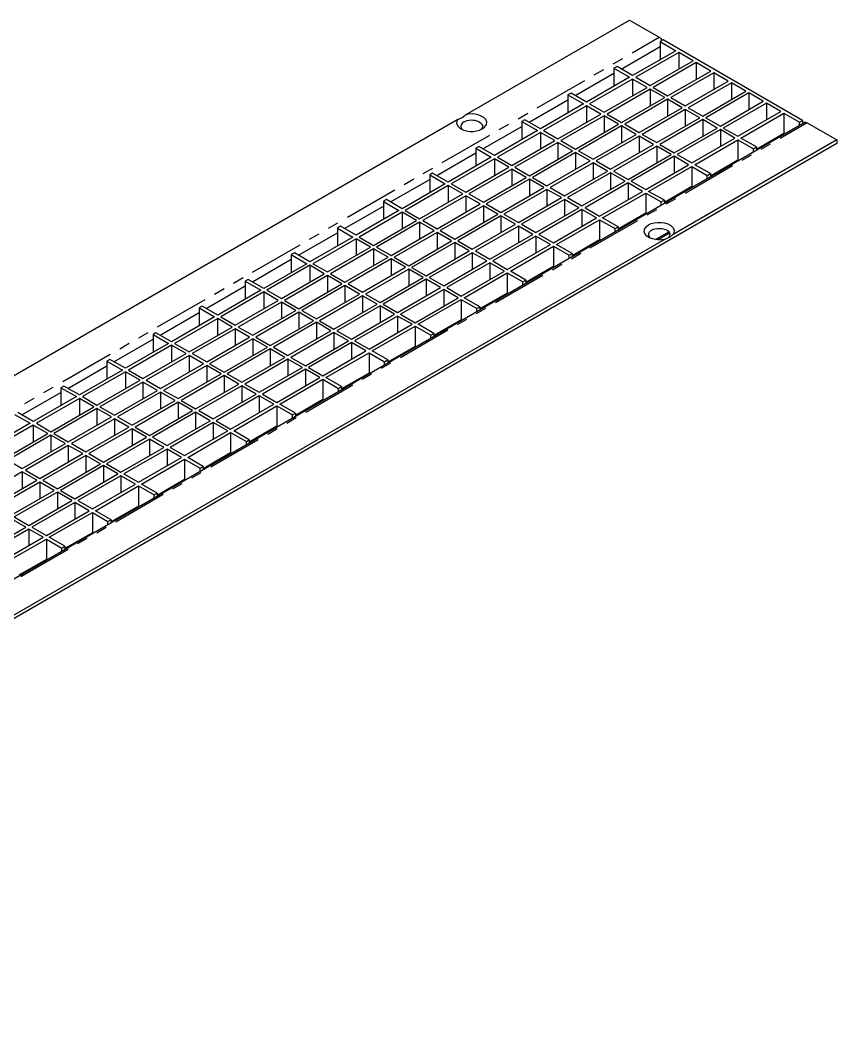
# Model space of a CAD drawing. Header units: millimetres. Extents: x 29006 to 29645, y 5570 to 5801.
# Drawn here: x 29612.53 to 29645.17, y 5585.99 to 5626.09 of the extents above; entities that cross this region are included whole.
import ezdxf

# ---------------------------------------------------------------- set-up
doc = ezdxf.new("R2010")
doc.units = ezdxf.units.MM

msp = doc.modelspace()

# ---------------------------------------------------------------- linework, layer by layer
at = {"color": 0}
for points in [[(29630.606, 5622.342), (29630.468, 5622.335), (29630.336, 5622.313), (29636.881, 5626.092), (29638.07, 5625.406), (29638.107, 5625.377), (29638.136, 5625.355), (29638.165, 5625.319), (29638.187, 5625.282), (29638.187, 5625.275)], [(29630.782, 5614.455), (29630.782, 5614.572), (29630.906, 5614.638), (29630.278, 5614.995), (29632, 5615.995), (29632.62, 5615.63), (29632.744, 5615.703), (29632.124, 5616.06), (29633.846, 5617.053), (29634.466, 5616.695), (29634.59, 5616.768), (29633.963, 5617.126), (29635.684, 5618.118), (29636.305, 5617.76), (29636.429, 5617.826), (29635.808, 5618.191), (29637.53, 5619.183), (29638.15, 5618.825), (29638.274, 5618.891), (29637.647, 5619.249), (29639.369, 5620.248), (29639.989, 5619.883), (29640.113, 5619.956), (29639.493, 5620.314), (29641.215, 5621.306), (29641.835, 5620.949), (29641.952, 5621.022), (29641.331, 5621.379), (29643.053, 5622.371), (29643.673, 5622.014), (29643.798, 5622.079), (29638.231, 5625.297), (29638.107, 5625.231), (29638.727, 5624.867), (29637.005, 5623.874), (29636.385, 5624.232), (29636.261, 5624.166), (29636.888, 5623.809), (29635.166, 5622.809), (29634.546, 5623.174), (29634.422, 5623.101), (29635.042, 5622.743), (29633.321, 5621.751), (29632.7, 5622.109), (29632.584, 5622.036), (29633.204, 5621.678), (29631.482, 5620.686), (29630.862, 5621.043), (29630.738, 5620.978), (29631.358, 5620.613), (29629.636, 5619.621), (29629.016, 5619.978), (29628.899, 5619.913), (29629.519, 5619.555), (29627.797, 5618.556), (29627.177, 5618.92), (29627.053, 5618.847), (29627.673, 5618.49), (29625.959, 5617.498), (29625.331, 5617.855), (29625.215, 5617.782), (29625.835, 5617.425), (29624.113, 5616.432), (29623.493, 5616.79), (29623.369, 5616.724), (29623.989, 5616.359), (29622.274, 5615.367), (29621.647, 5615.725), (29621.53, 5615.659), (29622.15, 5615.302), (29620.429, 5614.302), (29619.808, 5614.667), (29619.684, 5614.594), (29620.305, 5614.236), (29618.59, 5613.244), (29617.963, 5613.602), (29617.846, 5613.529), (29618.466, 5613.171), (29616.744, 5612.179), (29616.124, 5612.536), (29616, 5612.471), (29616.62, 5612.106), (29614.906, 5611.114), (29614.285, 5611.471), (29614.161, 5611.405), (29614.782, 5611.048), (29613.06, 5610.048), (29612.44, 5610.413)], [(29636.99, 5624.779), (29638.07, 5625.406)], [(29636.553, 5624.137), (29638.107, 5625.041)], [(29638.107, 5625.231), (29638.107, 5624.509)], [(29636.231, 5624.341), (29636.611, 5624.56)], [(29638.851, 5624.801), (29638.851, 5624.13)], [(29635.473, 5623.903), (29635.852, 5624.122)], [(29636.261, 5624.166), (29636.261, 5623.444)], [(29639.551, 5624.392), (29639.551, 5623.728)], [(29633.196, 5622.59), (29635.093, 5623.684)], [(29634.707, 5623.079), (29636.261, 5623.976)], [(29637.005, 5623.736), (29637.005, 5623.064)], [(29640.252, 5623.991), (29640.252, 5623.32)], [(29637.705, 5623.327), (29637.705, 5622.663)], [(29640.952, 5623.582), (29640.952, 5622.918)], [(29632.868, 5622.014), (29634.422, 5622.911)], [(29634.422, 5623.101), (29634.422, 5622.386)], [(29638.406, 5622.926), (29638.406, 5622.255)], [(29641.653, 5623.181), (29641.653, 5622.51)], [(29635.166, 5622.67), (29635.166, 5622.006)], [(29639.106, 5622.525), (29639.106, 5621.853)], [(29642.353, 5622.773), (29642.353, 5622.109)], [(29583.081, 5594.902), (29582.942, 5594.895), (29582.811, 5594.873), (29630.023, 5622.131), (29629.979, 5622.05), (29629.972, 5621.97)], [(29630.023, 5622.131), (29630.045, 5622.131), (29630.198, 5622.196), (29630.322, 5622.291), (29630.336, 5622.313)], [(29632.438, 5622.152), (29632.817, 5622.371)], [(29635.867, 5622.269), (29635.867, 5621.598)], [(29639.814, 5622.116), (29639.814, 5621.452)], [(29643.053, 5622.371), (29643.053, 5621.561), (29641.952, 5620.927)], [(29643.798, 5622.079), (29643.798, 5621.97)], [(29582.927, 5586.825), (29643.863, 5622.006), (29643.885, 5622.014), (29643.914, 5622.014), (29643.951, 5622.006), (29643.98, 5621.992), (29645.169, 5621.306), (29638.625, 5617.527), (29638.661, 5617.607), (29638.676, 5617.687)], [(29630.271, 5622.028), (29630.198, 5621.97), (29630.154, 5621.912), (29630.147, 5621.846), (29630.161, 5621.773), (29630.212, 5621.715), (29630.22, 5621.707)], [(29630.891, 5621.693), (29631, 5621.744), (29631.088, 5621.81)], [(29631.022, 5620.948), (29632.584, 5621.846)], [(29631.679, 5621.714), (29632.058, 5621.933)], [(29632.584, 5622.036), (29632.584, 5621.321)], [(29636.567, 5621.861), (29636.567, 5621.197)], [(29640.514, 5621.715), (29640.514, 5621.043)], [(29642.9, 5621.372), (29643.98, 5621.999)], [(29643.673, 5621.897), (29643.673, 5622.014)], [(29645.169, 5621.306), (29645.169, 5621.167), (29584.233, 5585.986), (29584.233, 5586.132)], [(29629.402, 5620.401), (29631.299, 5621.496)], [(29633.321, 5621.605), (29633.321, 5620.941)], [(29637.268, 5621.459), (29637.268, 5620.788)], [(29641.215, 5621.306), (29641.215, 5620.496), (29640.113, 5619.861)], [(29642.659, 5621.335), (29642.681, 5621.321)], [(29630.738, 5620.978), (29630.738, 5620.255)], [(29634.021, 5621.204), (29634.021, 5620.533)], [(29637.968, 5621.051), (29637.968, 5620.387)], [(29641.835, 5620.832), (29641.835, 5620.949)], [(29641.952, 5621.022), (29641.952, 5620.905)], [(29642.141, 5620.934), (29642.521, 5621.153)], [(29629.184, 5619.883), (29630.738, 5620.788)], [(29631.482, 5620.547), (29631.482, 5619.876)], [(29634.721, 5620.803), (29634.721, 5620.131)], [(29638.668, 5620.649), (29638.668, 5619.978)], [(29641.383, 5620.496), (29641.762, 5620.715)], [(29628.644, 5619.964), (29629.023, 5620.182)], [(29632.182, 5620.139), (29632.182, 5619.475)], [(29635.429, 5620.394), (29635.429, 5619.723)], [(29639.369, 5620.248), (29639.369, 5619.438), (29638.274, 5618.804)], [(29639.106, 5619.183), (29641.003, 5620.277)], [(29640.813, 5620.27), (29640.835, 5620.255)], [(29627.338, 5618.825), (29628.899, 5619.723)], [(29627.885, 5619.526), (29628.264, 5619.745)], [(29628.899, 5619.913), (29628.899, 5619.19)], [(29632.883, 5619.737), (29632.883, 5619.066)], [(29636.129, 5619.993), (29636.129, 5619.322)], [(29639.989, 5619.767), (29639.989, 5619.883)], [(29640.113, 5619.956), (29640.113, 5619.84)], [(29625.616, 5618.212), (29627.506, 5619.307)], [(29629.636, 5619.482), (29629.636, 5618.811)], [(29633.583, 5619.329), (29633.583, 5618.665)], [(29636.83, 5619.584), (29636.83, 5618.92)], [(29627.053, 5618.847), (29627.053, 5618.132)], [(29630.344, 5619.074), (29630.344, 5618.41)], [(29634.284, 5618.928), (29634.284, 5618.256)], [(29637.53, 5619.183), (29637.53, 5618.373), (29636.429, 5617.738)], [(29638.274, 5618.891), (29638.274, 5618.774)], [(29638.347, 5618.745), (29638.727, 5618.964)], [(29638.975, 5619.205), (29638.997, 5619.198)], [(29625.499, 5617.76), (29627.053, 5618.658)], [(29631.044, 5618.672), (29631.044, 5618.001)], [(29634.984, 5618.519), (29634.984, 5617.855)], [(29637.589, 5618.307), (29637.968, 5618.526)], [(29638.15, 5618.709), (29638.15, 5618.825)], [(29627.797, 5618.417), (29627.797, 5617.753)], [(29631.745, 5618.271), (29631.745, 5617.6)], [(29635.684, 5618.118), (29635.684, 5617.308), (29634.59, 5616.673)], [(29635.312, 5616.994), (29637.209, 5618.088)], [(29637.129, 5618.147), (29637.151, 5618.132)], [(29624.857, 5617.775), (29625.236, 5617.994)], [(29625.215, 5617.782), (29625.215, 5617.067)], [(29628.498, 5618.016), (29628.498, 5617.344)], [(29632.445, 5617.862), (29632.445, 5617.198)], [(29636.305, 5617.644), (29636.305, 5617.76)], [(29636.429, 5617.826), (29636.429, 5617.716)], [(29637.559, 5617.848), (29637.64, 5617.913), (29637.749, 5617.965)], [(29637.917, 5617.33), (29638.45, 5617.636)], [(29638.486, 5617.578), (29638.034, 5617.315), (29638.172, 5617.322), (29638.311, 5617.344), (29591.099, 5590.094), (29591.135, 5590.167), (29591.143, 5590.247)], [(29623.653, 5616.695), (29625.215, 5617.592)], [(29624.098, 5617.337), (29624.478, 5617.556)], [(29625.959, 5617.352), (29625.959, 5616.688)], [(29629.198, 5617.607), (29629.198, 5616.943)], [(29633.145, 5617.461), (29633.145, 5616.79)], [(29637.713, 5617.381), (29637.684, 5617.417)], [(29638.625, 5617.527), (29638.603, 5617.512), (29638.486, 5617.41), (29638.333, 5617.352), (29638.311, 5617.344)], [(29638.442, 5617.403), (29638.428, 5617.388)], [(29621.822, 5616.024), (29623.719, 5617.118)], [(29626.659, 5616.95), (29626.659, 5616.279)], [(29629.899, 5617.206), (29629.899, 5616.535)], [(29633.846, 5617.053), (29633.846, 5616.243), (29632.744, 5615.608)], [(29635.29, 5617.082), (29635.312, 5617.067)], [(29621.815, 5615.63), (29623.369, 5616.534)], [(29623.369, 5616.724), (29623.369, 5616.002)], [(29627.36, 5616.549), (29627.36, 5615.878)], [(29630.599, 5616.797), (29630.599, 5616.133)], [(29634.466, 5616.578), (29634.466, 5616.695)], [(29634.561, 5616.556), (29634.933, 5616.775)], [(29634.59, 5616.768), (29634.59, 5616.651)], [(29624.113, 5616.294), (29624.113, 5615.623)], [(29628.06, 5616.141), (29628.06, 5615.477)], [(29631.3, 5616.396), (29631.3, 5615.725)], [(29633.802, 5616.119), (29634.181, 5616.337)], [(29621.063, 5615.586), (29621.443, 5615.805)], [(29621.53, 5615.659), (29621.53, 5614.937)], [(29624.813, 5615.885), (29624.813, 5615.221)], [(29628.761, 5615.739), (29628.761, 5615.068)], [(29632, 5615.995), (29632, 5615.185), (29630.906, 5614.55)], [(29631.526, 5614.805), (29633.423, 5615.9)], [(29632.62, 5615.513), (29632.62, 5615.63)], [(29632.744, 5615.703), (29632.744, 5615.586)], [(29633.445, 5616.017), (29633.466, 5616.002)], [(29619.969, 5614.572), (29621.53, 5615.469)], [(29620.304, 5615.148), (29620.684, 5615.367)], [(29622.274, 5615.228), (29622.274, 5614.557)], [(29625.514, 5615.484), (29625.514, 5614.813)], [(29629.461, 5615.331), (29629.461, 5614.667)], [(29611.863, 5604.365), (29613.585, 5605.357), (29614.205, 5605), (29614.322, 5605.073), (29613.702, 5605.43), (29615.424, 5606.422), (29616.044, 5606.065), (29616.168, 5606.131), (29615.548, 5606.488), (29617.262, 5607.488), (29617.89, 5607.123), (29618.006, 5607.196), (29617.386, 5607.553), (29619.108, 5608.545), (29619.728, 5608.188), (29619.852, 5608.261), (29619.232, 5608.618), (29620.947, 5609.611), (29621.574, 5609.253), (29621.691, 5609.319), (29621.071, 5609.684), (29622.792, 5610.676), (29623.413, 5610.318), (29623.537, 5610.384), (29622.917, 5610.742), (29624.631, 5611.741), (29625.259, 5611.376), (29625.375, 5611.449), (29624.755, 5611.807), (29626.477, 5612.799), (29627.097, 5612.441), (29627.221, 5612.514), (29626.601, 5612.872), (29628.316, 5613.864), (29628.943, 5613.507), (29629.06, 5613.572), (29628.44, 5613.937), (29630.161, 5614.929), (29630.782, 5614.572)], [(29618.028, 5613.835), (29619.925, 5614.929)], [(29622.975, 5614.827), (29622.975, 5614.156)], [(29626.214, 5615.075), (29626.214, 5614.411)], [(29630.161, 5614.929), (29630.161, 5614.12), (29629.06, 5613.485)], [(29631.606, 5614.951), (29631.628, 5614.944)], [(29619.684, 5614.594), (29619.684, 5613.879)], [(29623.675, 5614.419), (29623.675, 5613.747)], [(29626.915, 5614.674), (29626.915, 5614.003)], [(29630.767, 5614.368), (29631.146, 5614.586)], [(29630.906, 5614.638), (29630.906, 5614.521)], [(29618.13, 5613.507), (29619.684, 5614.404)], [(29620.428, 5614.163), (29620.428, 5613.499)], [(29624.376, 5614.017), (29624.376, 5613.346)], [(29627.615, 5614.265), (29627.615, 5613.602)], [(29630.008, 5613.93), (29630.388, 5614.149)], [(29621.129, 5613.762), (29621.129, 5613.091)], [(29628.316, 5613.864), (29628.316, 5613.054), (29627.221, 5612.42)], [(29627.732, 5612.616), (29629.629, 5613.711)], [(29629.76, 5613.893), (29629.782, 5613.879)], [(29616.284, 5612.441), (29617.846, 5613.339)], [(29617.277, 5613.397), (29617.649, 5613.616)], [(29617.846, 5613.528), (29617.846, 5612.813)], [(29621.829, 5613.353), (29621.829, 5612.689)], [(29625.076, 5613.609), (29625.076, 5612.945)], [(29628.943, 5613.39), (29628.943, 5613.507)], [(29629.06, 5613.572), (29629.06, 5613.463)], [(29616.518, 5612.959), (29616.897, 5613.178)], [(29618.59, 5613.098), (29618.59, 5612.434)], [(29622.53, 5612.952), (29622.53, 5612.281)], [(29625.776, 5613.207), (29625.776, 5612.536)], [(29627.922, 5612.828), (29627.943, 5612.814)], [(29614.241, 5611.646), (29616.138, 5612.741)], [(29616, 5612.471), (29616, 5611.748)], [(29619.29, 5612.697), (29619.29, 5612.026)], [(29623.23, 5612.544), (29623.23, 5611.88)], [(29626.477, 5612.799), (29626.477, 5611.989), (29625.375, 5611.354)], [(29627.097, 5612.325), (29627.097, 5612.441)], [(29627.221, 5612.514), (29627.221, 5612.398)], [(29614.446, 5611.376), (29616, 5612.281)], [(29616.744, 5612.04), (29616.744, 5611.369)], [(29619.991, 5612.295), (29619.991, 5611.624)], [(29623.931, 5612.142), (29623.931, 5611.471)], [(29626.973, 5612.179), (29627.352, 5612.398)], [(29617.445, 5611.632), (29617.445, 5610.968)], [(29620.691, 5611.887), (29620.691, 5611.223)], [(29624.631, 5611.741), (29624.631, 5610.931), (29623.537, 5610.296)], [(29626.083, 5611.763), (29626.105, 5611.748)], [(29626.214, 5611.741), (29626.594, 5611.96)], [(29612.607, 5610.318), (29614.161, 5611.216)], [(29613.483, 5611.208), (29613.862, 5611.427)], [(29614.161, 5611.405), (29614.161, 5610.683)], [(29618.145, 5611.23), (29618.145, 5610.559)], [(29621.392, 5611.486), (29621.392, 5610.814)], [(29623.945, 5610.428), (29625.835, 5611.522)], [(29625.258, 5611.259), (29625.258, 5611.376)], [(29625.375, 5611.449), (29625.375, 5611.332)], [(29612.724, 5610.771), (29613.103, 5610.989)], [(29614.906, 5610.975), (29614.906, 5610.304)], [(29618.845, 5610.822), (29618.845, 5610.158)], [(29622.092, 5611.077), (29622.092, 5610.413)], [(29615.606, 5610.574), (29615.606, 5609.902)], [(29619.546, 5610.42), (29619.546, 5609.749)], [(29622.792, 5610.676), (29622.792, 5609.866), (29621.691, 5609.231)], [(29624.237, 5610.698), (29624.259, 5610.69)], [(29612.315, 5610.34), (29612.943, 5609.983), (29611.221, 5608.991)], [(29616.306, 5610.165), (29616.306, 5609.494)], [(29620.246, 5610.012), (29620.246, 5609.348)], [(29623.186, 5609.99), (29623.566, 5610.209)], [(29623.413, 5610.202), (29623.413, 5610.318)], [(29623.537, 5610.384), (29623.537, 5610.267)], [(29613.06, 5609.91), (29613.06, 5609.246)], [(29615.861, 5608.436), (29617.583, 5609.428), (29617.007, 5609.764), (29615.285, 5608.772)], [(29617.007, 5609.764), (29617.007, 5609.093)], [(29620.947, 5609.611), (29620.947, 5608.801), (29619.852, 5608.166)], [(29622.398, 5609.64), (29622.42, 5609.625)], [(29622.428, 5609.552), (29622.807, 5609.771)], [(29613.76, 5609.508), (29613.76, 5608.837)], [(29617.707, 5609.355), (29617.707, 5608.691)], [(29620.151, 5608.239), (29622.048, 5609.333)], [(29621.574, 5609.136), (29621.574, 5609.253)], [(29621.691, 5609.319), (29621.691, 5609.209)], [(29614.46, 5609.1), (29614.46, 5608.436)], [(29618.408, 5608.954), (29618.408, 5608.283)], [(29615.161, 5608.699), (29615.161, 5608.027)], [(29615.285, 5608.772), (29615.861, 5608.436)], [(29619.108, 5608.545), (29619.108, 5607.735), (29618.006, 5607.101)], [(29620.552, 5608.575), (29620.574, 5608.56)], [(29612.622, 5608.042), (29612.622, 5607.371)], [(29615.861, 5608.29), (29615.861, 5607.626)], [(29619.393, 5607.801), (29619.772, 5608.02)], [(29619.728, 5608.071), (29619.728, 5608.188)], [(29619.852, 5608.261), (29619.852, 5608.144)], [(29613.322, 5607.633), (29613.322, 5606.969)], [(29616.562, 5607.889), (29616.562, 5607.217)], [(29614.023, 5607.232), (29614.023, 5606.561)], [(29617.262, 5607.487), (29617.262, 5606.678), (29616.168, 5606.043)], [(29618.634, 5607.363), (29619.013, 5607.582)], [(29618.714, 5607.509), (29618.736, 5607.495)], [(29614.723, 5606.823), (29614.723, 5606.16)], [(29616.357, 5606.05), (29618.254, 5607.145)], [(29617.89, 5607.006), (29617.89, 5607.123)], [(29618.006, 5607.196), (29618.006, 5607.079)], [(29615.424, 5606.422), (29615.424, 5605.612), (29614.322, 5604.978)], [(29616.868, 5606.444), (29616.89, 5606.437)], [(29616.044, 5605.948), (29616.044, 5606.065)], [(29616.168, 5606.13), (29616.168, 5606.014)], [(29612.885, 5605.758), (29612.885, 5605.094)], [(29615.599, 5605.612), (29615.978, 5605.831)], [(29613.585, 5605.357), (29613.585, 5604.547), (29612.483, 5603.913)], [(29614.84, 5605.175), (29615.219, 5605.394)], [(29615.03, 5605.386), (29615.051, 5605.372)], [(29612.571, 5603.861), (29614.46, 5604.956)], [(29614.205, 5604.883), (29614.205, 5605)], [(29614.322, 5605.073), (29614.322, 5604.956)], [(29613.184, 5604.321), (29613.206, 5604.307)]]:
    msp.add_lwpolyline(points, dxfattribs=at)
for points in [[(29639.427, 5624.465), (29638.851, 5624.801), (29637.129, 5623.809), (29637.705, 5623.473)], [(29640.128, 5624.057), (29639.551, 5624.392), (29637.829, 5623.4), (29638.406, 5623.064)], [(29637.589, 5623.4), (29637.005, 5623.736), (29635.29, 5622.743), (29635.867, 5622.408)], [(29640.828, 5623.655), (29640.252, 5623.991), (29638.53, 5622.999), (29639.106, 5622.663)], [(29638.289, 5622.999), (29637.705, 5623.327), (29635.991, 5622.335), (29636.567, 5622.006)], [(29641.528, 5623.254), (29640.952, 5623.582), (29639.23, 5622.59), (29639.814, 5622.255)], [(29638.989, 5622.59), (29638.406, 5622.926), (29636.691, 5621.934), (29637.268, 5621.598)], [(29641.653, 5623.181), (29639.931, 5622.189), (29640.514, 5621.853), (29642.229, 5622.846)], [(29635.743, 5622.335), (29635.166, 5622.67), (29633.445, 5621.678), (29634.021, 5621.343)], [(29639.69, 5622.189), (29639.106, 5622.525), (29637.392, 5621.525), (29637.968, 5621.197)], [(29642.353, 5622.773), (29640.631, 5621.78), (29641.215, 5621.452), (29642.929, 5622.444)], [(29636.443, 5621.934), (29635.867, 5622.269), (29634.145, 5621.277), (29634.721, 5620.941)], [(29640.39, 5621.78), (29639.814, 5622.116), (29638.092, 5621.124), (29638.668, 5620.788)], [(29637.144, 5621.525), (29636.567, 5621.861), (29634.845, 5620.868), (29635.429, 5620.533)], [(29641.091, 5621.379), (29640.514, 5621.715), (29638.792, 5620.722), (29639.369, 5620.387)], [(29633.904, 5621.277), (29633.321, 5621.605), (29631.606, 5620.613), (29632.182, 5620.285)], [(29637.844, 5621.124), (29637.268, 5621.459), (29635.546, 5620.467), (29636.129, 5620.131)], [(29634.605, 5620.868), (29634.021, 5621.204), (29632.306, 5620.212), (29632.883, 5619.876)], [(29638.544, 5620.722), (29637.968, 5621.051), (29636.246, 5620.058), (29636.83, 5619.723)], [(29632.058, 5620.212), (29631.482, 5620.547), (29629.76, 5619.555), (29630.344, 5619.219)], [(29635.305, 5620.467), (29634.721, 5620.803), (29633.007, 5619.803), (29633.583, 5619.475)], [(29639.245, 5620.314), (29638.668, 5620.649), (29636.947, 5619.657), (29637.53, 5619.322)], [(29632.759, 5619.803), (29632.182, 5620.139), (29630.461, 5619.146), (29631.044, 5618.811)], [(29636.005, 5620.058), (29635.429, 5620.394), (29633.707, 5619.402), (29634.284, 5619.066)], [(29633.459, 5619.402), (29632.883, 5619.737), (29631.161, 5618.745), (29631.745, 5618.41)], [(29636.706, 5619.657), (29636.129, 5619.993), (29634.408, 5619.001), (29634.984, 5618.665)], [(29630.22, 5619.146), (29629.636, 5619.482), (29627.922, 5618.49), (29628.498, 5618.154)], [(29634.16, 5619.001), (29633.583, 5619.329), (29631.861, 5618.337), (29632.445, 5618.001)], [(29637.406, 5619.249), (29636.83, 5619.584), (29635.108, 5618.592), (29635.684, 5618.256)], [(29630.92, 5618.745), (29630.344, 5619.074), (29628.622, 5618.081), (29629.198, 5617.753)], [(29634.86, 5618.592), (29634.284, 5618.928), (29632.562, 5617.935), (29633.145, 5617.6)], [(29631.621, 5618.337), (29631.044, 5618.672), (29629.322, 5617.68), (29629.899, 5617.344)], [(29635.56, 5618.191), (29634.984, 5618.519), (29633.262, 5617.527), (29633.846, 5617.198)], [(29628.374, 5618.081), (29627.797, 5618.417), (29626.076, 5617.425), (29626.659, 5617.089)], [(29632.321, 5617.935), (29631.745, 5618.271), (29630.023, 5617.271), (29630.599, 5616.943)], [(29629.074, 5617.68), (29628.498, 5618.016), (29626.776, 5617.023), (29627.36, 5616.688)], [(29633.021, 5617.527), (29632.445, 5617.862), (29630.723, 5616.87), (29631.3, 5616.535)], [(29626.535, 5617.023), (29625.959, 5617.352), (29624.237, 5616.359), (29624.813, 5616.031)], [(29629.775, 5617.271), (29629.198, 5617.607), (29627.476, 5616.615), (29628.06, 5616.279)], [(29633.722, 5617.125), (29633.145, 5617.461), (29631.424, 5616.469), (29632, 5616.133)], [(29627.236, 5616.615), (29626.659, 5616.95), (29624.937, 5615.958), (29625.514, 5615.623)], [(29630.475, 5616.87), (29629.899, 5617.206), (29628.177, 5616.213), (29628.761, 5615.878)], [(29627.936, 5616.214), (29627.36, 5616.549), (29625.638, 5615.55), (29626.214, 5615.221)], [(29631.183, 5616.469), (29630.599, 5616.797), (29628.877, 5615.805), (29629.461, 5615.477)], [(29624.689, 5615.958), (29624.113, 5616.294), (29622.391, 5615.302), (29622.975, 5614.966)], [(29628.637, 5615.805), (29628.06, 5616.14), (29626.338, 5615.148), (29626.915, 5614.813)], [(29631.883, 5616.06), (29631.3, 5616.396), (29629.578, 5615.404), (29630.161, 5615.068)], [(29625.39, 5615.55), (29624.813, 5615.885), (29623.092, 5614.893), (29623.675, 5614.557)], [(29629.337, 5615.404), (29628.761, 5615.739), (29627.039, 5614.747), (29627.615, 5614.411)], [(29622.851, 5614.893), (29622.274, 5615.229), (29620.553, 5614.236), (29621.129, 5613.901)], [(29626.09, 5615.148), (29625.514, 5615.484), (29623.792, 5614.492), (29624.376, 5614.156)], [(29630.037, 5614.995), (29629.461, 5615.331), (29627.739, 5614.338), (29628.316, 5614.003)], [(29623.551, 5614.492), (29622.975, 5614.827), (29621.253, 5613.828), (29621.829, 5613.499)], [(29626.798, 5614.747), (29626.214, 5615.075), (29624.492, 5614.083), (29625.076, 5613.747)], [(29624.252, 5614.083), (29623.675, 5614.419), (29621.953, 5613.426), (29622.53, 5613.091)], [(29627.498, 5614.338), (29626.915, 5614.674), (29625.193, 5613.682), (29625.777, 5613.346)], [(29621.005, 5613.828), (29620.429, 5614.163), (29618.707, 5613.171), (29619.29, 5612.835)], [(29628.199, 5613.937), (29627.615, 5614.265), (29625.901, 5613.273), (29626.477, 5612.945)], [(29621.705, 5613.426), (29621.129, 5613.762), (29619.407, 5612.77), (29619.991, 5612.434)], [(29624.952, 5613.682), (29624.376, 5614.017), (29622.654, 5613.025), (29623.23, 5612.689)], [(29622.413, 5613.025), (29621.829, 5613.353), (29620.108, 5612.361), (29620.691, 5612.026)], [(29625.652, 5613.273), (29625.076, 5613.609), (29623.354, 5612.617), (29623.931, 5612.281)], [(29619.166, 5612.77), (29618.59, 5613.098), (29616.868, 5612.106), (29617.445, 5611.778)], [(29623.113, 5612.616), (29622.53, 5612.952), (29620.808, 5611.96), (29621.392, 5611.624)], [(29626.353, 5612.872), (29625.777, 5613.207), (29624.055, 5612.215), (29624.631, 5611.88)], [(29619.867, 5612.361), (29619.29, 5612.697), (29617.569, 5611.705), (29618.145, 5611.369)], [(29623.814, 5612.215), (29623.23, 5612.544), (29621.516, 5611.551), (29622.092, 5611.223)], [(29617.328, 5611.705), (29616.744, 5612.04), (29615.022, 5611.048), (29615.606, 5610.712)], [(29620.567, 5611.96), (29619.991, 5612.296), (29618.269, 5611.296), (29618.845, 5610.968)], [(29624.514, 5611.807), (29623.931, 5612.142), (29622.216, 5611.15), (29622.792, 5610.814)], [(29618.028, 5611.296), (29617.445, 5611.632), (29615.723, 5610.639), (29616.306, 5610.304)], [(29621.268, 5611.551), (29620.691, 5611.887), (29618.969, 5610.895), (29619.546, 5610.559)], [(29618.729, 5610.895), (29618.145, 5611.23), (29616.423, 5610.238), (29617.007, 5609.903)], [(29621.968, 5611.15), (29621.392, 5611.486), (29619.67, 5610.493), (29620.246, 5610.158)], [(29615.482, 5610.639), (29614.906, 5610.975), (29613.184, 5609.983), (29613.76, 5609.647)], [(29619.429, 5610.493), (29618.845, 5610.822), (29617.131, 5609.829), (29617.707, 5609.494)], [(29622.668, 5610.741), (29622.092, 5611.077), (29620.37, 5610.085), (29620.947, 5609.749)], [(29616.182, 5610.238), (29615.606, 5610.574), (29613.884, 5609.574), (29614.46, 5609.246)], [(29620.129, 5610.085), (29619.546, 5610.421), (29617.831, 5609.428), (29618.408, 5609.093)], [(29616.883, 5609.83), (29616.306, 5610.165), (29614.585, 5609.173), (29615.161, 5608.837)], [(29620.83, 5609.684), (29620.246, 5610.012), (29618.532, 5609.02), (29619.108, 5608.691)], [(29613.643, 5609.574), (29613.06, 5609.91), (29611.338, 5608.918), (29611.922, 5608.582)], [(29614.344, 5609.173), (29613.76, 5609.509), (29612.046, 5608.516), (29612.622, 5608.181)], [(29618.284, 5609.02), (29617.707, 5609.355), (29615.985, 5608.363), (29616.562, 5608.027)], [(29615.044, 5608.772), (29614.46, 5609.1), (29612.746, 5608.108), (29613.322, 5607.772)], [(29618.984, 5608.618), (29618.408, 5608.954), (29616.686, 5607.962), (29617.262, 5607.626)], [(29615.745, 5608.363), (29615.161, 5608.699), (29613.446, 5607.706), (29614.023, 5607.371)], [(29613.198, 5607.706), (29612.622, 5608.042), (29610.9, 5607.042), (29611.476, 5606.714)], [(29616.445, 5607.962), (29615.861, 5608.29), (29614.147, 5607.298), (29614.723, 5606.97)], [(29613.899, 5607.298), (29613.322, 5607.633), (29611.6, 5606.641), (29612.177, 5606.306)], [(29617.145, 5607.553), (29616.562, 5607.889), (29614.847, 5606.897), (29615.424, 5606.561)], [(29614.599, 5606.897), (29614.023, 5607.232), (29612.301, 5606.24), (29612.885, 5605.904)], [(29615.3, 5606.488), (29614.723, 5606.824), (29613.001, 5605.831), (29613.585, 5605.496)], [(29610.462, 5605.175), (29611.039, 5604.839), (29612.761, 5605.831), (29612.177, 5606.167)], [(29611.163, 5604.766), (29611.739, 5604.438), (29613.461, 5605.43), (29612.885, 5605.758)]]:
    msp.add_lwpolyline(points, close=True, dxfattribs=at)
at = {"color": 0, "extrusion": (0, 0, -1)}
msp.add_ellipse((29630.58, 5621.855), major_axis=(-0.427, 0.009), ratio=0.574725, start_param=0.747621, end_param=3.747382, dxfattribs=at)
at = {"color": 0}
for points in [[(29631.088, 5621.81), (29631.39, 5622.13), (29630.874, 5622.344), (29630.606, 5622.342)], [(29629.972, 5621.97), (29630.058, 5621.621), (29630.616, 5621.596), (29630.891, 5621.693)], [(29637.749, 5617.965), (29638.034, 5618.055), (29638.577, 5618.034), (29638.676, 5617.687)], [(29638.034, 5617.315), (29637.754, 5617.309), (29637.265, 5617.533), (29637.559, 5617.848)], [(29637.684, 5617.417), (29637.407, 5617.9), (29638.769, 5617.872), (29638.442, 5617.403)]]:
    msp.add_open_spline(points, degree=3, dxfattribs=at)

doc.saveas('drawing.dxf')
